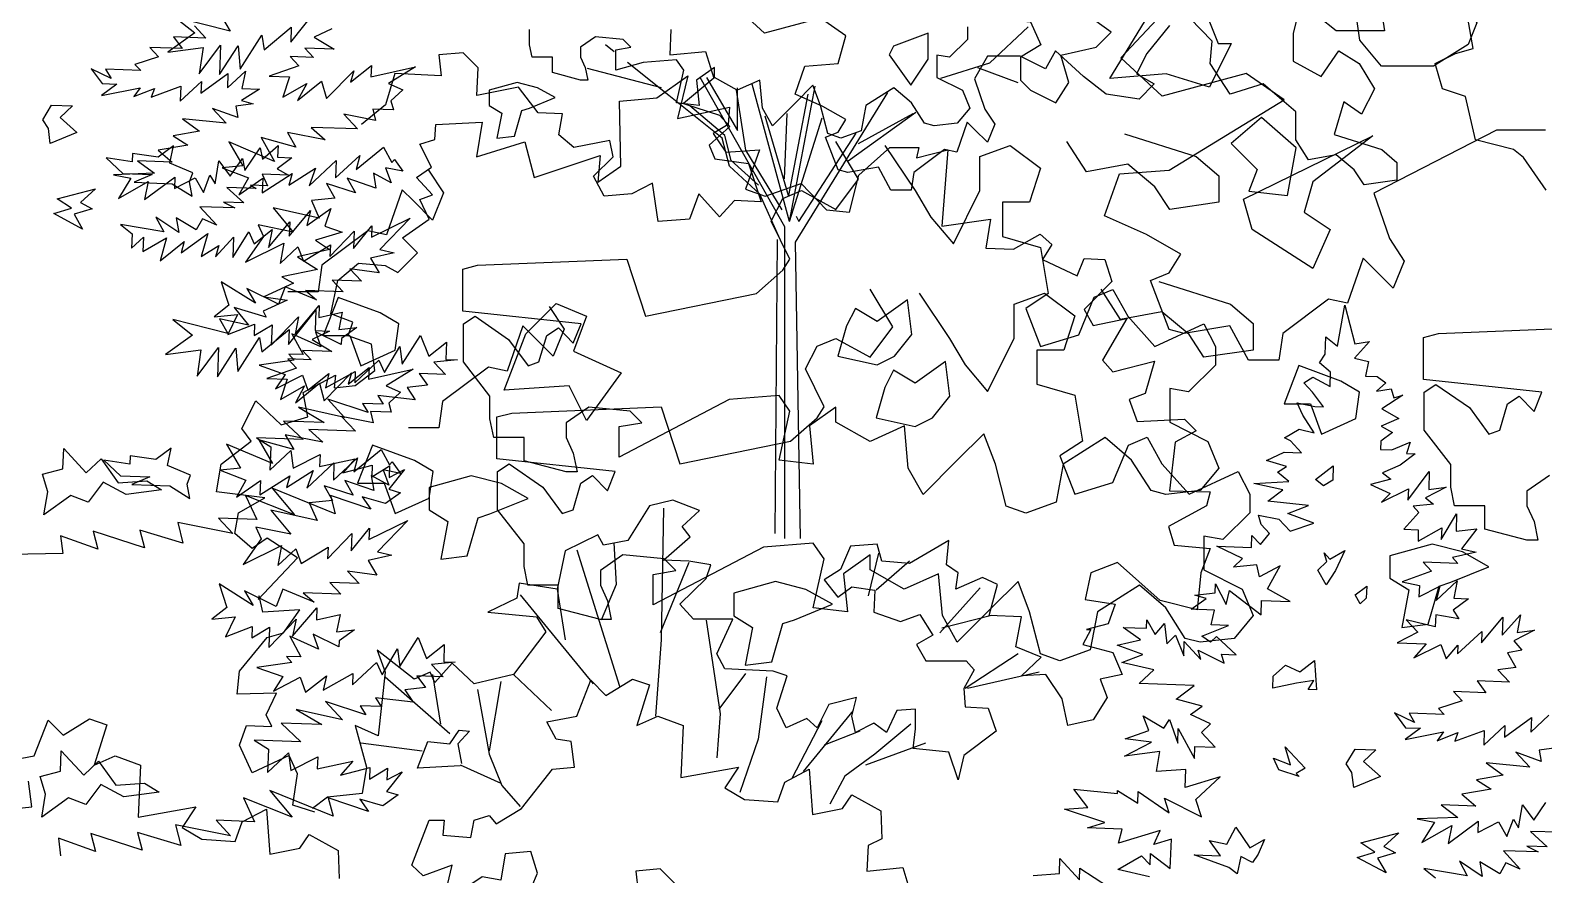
# Model space of a CAD drawing. Header units: inches. Extents: x -11 to 128, y 7 to 56.
# Drawn here: x 37.181 to 37.801, y 22.124 to 22.47 of the extents above; entities that cross this region are included whole.
import ezdxf

# ---------------------------------------------------------------- set-up
doc = ezdxf.new("R2010")
doc.units = ezdxf.units.IN
doc.header["$MEASUREMENT"] = 0
doc.layers.add('CAY', color=94, linetype='Continuous')
doc.layers.add('CAY-3', color=61, linetype='Continuous')
picture_1 = doc.add_image_def('image1.jpg', size_in_pixel=(1680, 1093))

# ---------------------------------------------------------------- blocks, each defined once
blk = doc.blocks.new('A$C76451831')
at = {"layer": 'CAY'}
for p, q in [((5577.6, 747.1), (5548.1, 748.2)), ((5548.1, 748.2), (5555.9, 737.5)), ((5567.1, 758.4), (5577.6, 747.1)), ((5526.5, 738.5), (5534.4, 730.1)), ((5555.9, 737.5), (5526.5, 738.5)), ((5472.8, 719.1), (5482.8, 705.6)), ((5491.1, 710.3), (5472.8, 719.1)), ((5518.1, 717.5), (5485.9, 718.6)), ((5485.9, 718.6), (5491.1, 710.3)), ((5534.4, 730.1), (5512.8, 723.1)), ((5512.8, 723.1), (5518.1, 717.5)), ((5496.3, 705.1), (5482.4, 694.7)), ((5482.8, 705.6), (5496.3, 705.1)), ((5554.2, 689.5), (5573.5, 707.4)), ((5573.1, 697), (5597.7, 714.7)), ((5573.5, 707.4), (5573.1, 697)), ((5597.3, 701.6), (5613.7, 716.9)), ((5597.7, 714.7), (5597.3, 701.6)), ((5613.7, 716.9), (5610.4, 701.1)), ((5482.4, 694.7), (5517.5, 701.6)), ((5517.5, 701.6), (5511.8, 693.7)), ((5511.8, 693.7), (5530.6, 701.2)), ((5527.6, 693.1), (5554.7, 703.1)), ((5530.6, 701.2), (5527.6, 693.1)), ((5554.7, 703.1), (5554.2, 689.5)), ((5626.7, 700.5), (5610, 690.2)), ((5610.4, 701.1), (5626.7, 700.5)), ((5606.7, 674.5), (5583.5, 683)), ((5583.5, 683), (5596.1, 669.4)), ((5620.8, 687.1), (5604.8, 685)), ((5604.8, 685), (5606.7, 674.5)), ((5610, 690.2), (5620.8, 687.1)), ((5596.1, 669.4), (5556.4, 673.5)), ((5556.4, 673.5), (5571.9, 662.1)), ((5571.9, 662.1), (5547.7, 658)), ((5547.7, 658), (5561, 649.3)), ((5561, 649.3), (5534.1, 644.8)), ((5534.1, 644.8), (5546.9, 634)), ((5599.9, 621.2), (5610.9, 637.2)), ((5610.9, 637.2), (5613.2, 626.2)), ((5613.2, 626.2), (5627.1, 647)), ((5627.1, 647), (5629.4, 636.5)), ((5629.4, 636.5), (5643.5, 649.2)), ((5656.2, 637.9), (5642.7, 627.9)), ((5643.5, 649.2), (5643.1, 638.3)), ((5643.1, 638.3), (5656.2, 637.9)), ((5530.7, 623.7), (5493.4, 622.2)), ((5493.4, 622.2), (5509.2, 619.4)), ((5515.2, 635.1), (5530.7, 623.7)), ((5546.9, 634), (5515.2, 635.1)), ((5575.4, 606.2), (5581.3, 621.9)), ((5581.3, 621.9), (5586.1, 614)), ((5586.1, 614), (5589.5, 635.2)), ((5589.5, 635.2), (5599.9, 621.2)), ((5629, 622.9), (5634, 612.3)), ((5652.9, 622.1), (5629, 622.9)), ((5642.7, 627.9), (5652.9, 622.1)), ((5509.2, 619.4), (5497.7, 600.8)), ((5497.7, 600.8), (5525, 616.1)), ((5521.7, 599.9), (5549.1, 620.3)), ((5525, 616.1), (5521.7, 599.9)), ((5549.1, 620.3), (5548.8, 609.9)), ((5548.8, 609.9), (5567.7, 619.6)), ((5567.7, 619.6), (5575.4, 606.2)), ((5596.8, 610.9), (5612.2, 596.8)), ((5623.5, 610), (5596.8, 610.9)), ((5618.2, 612.9), (5623.5, 610)), ((5634, 612.3), (5618.2, 612.9)), ((2334.4, 569.5), (2369.4, 602.2)), ((5612.2, 596.8), (5593.6, 597.4)), ((5593.6, 597.4), (5603.9, 592.1)), ((1991.5, 579.5), (1983.4, 586)), ((5552.8, 569.8), (5532, 583.7)), ((5532, 583.7), (5539.2, 570.3)), ((5568.7, 572), (5550.5, 583.1)), ((5550.5, 583.1), (5552.8, 569.8)), ((5574.5, 582.2), (5568.7, 572)), ((5603.9, 592.1), (5572.2, 593.2)), ((5572.2, 593.2), (5587.5, 576.3)), ((5587.5, 576.3), (5574.5, 582.2)), ((5653.7, 566.3), (5673.1, 589.7)), ((5669.9, 576.2), (5691.8, 591.7)), ((5673.1, 589.7), (5669.9, 576.2)), ((5691.8, 591.7), (5686.2, 575.6)), ((2041.2, 539.6), (2003.7, 569.7)), ((2289.6, 555.4), (2334.4, 569.5)), ((5499.6, 577.1), (5510.2, 568.6)), ((5539.2, 570.3), (5499.6, 577.1)), ((5510.2, 568.6), (5509.7, 555.5)), ((5554.9, 551.2), (5579.5, 568.9)), ((5579.5, 568.9), (5573.3, 547.8)), ((5602.3, 546.8), (5616.7, 570.3)), ((5616.7, 570.3), (5621.8, 559.3)), ((5621.8, 559.3), (5638.1, 572.3)), ((5634.8, 556.1), (5654.2, 579.4)), ((5638.1, 572.3), (5634.8, 556.1)), ((5654.2, 579.4), (5653.7, 566.3)), ((5701.9, 570.1), (5677.6, 562.8)), ((5686.2, 575.6), (5701.9, 570.1)), ((2034.5, 546.7), (1966.9, 564.4)), ((2147.3, 419.7), (2069.9, 556)), ((2075.8, 556.2), (2104.1, 507.8)), ((2323, 565.2), (2360, 551.4)), ((5509.7, 555.5), (5520.5, 565.5)), ((5520.5, 565.5), (5520, 552.4)), ((5520, 552.4), (5541.7, 564.8)), ((5541.7, 564.8), (5536, 543.7)), ((5536, 543.7), (5557.9, 561.5)), ((5557.9, 561.5), (5554.9, 551.2)), ((5573.3, 547.8), (5589.5, 557.7)), ((5586.4, 547.4), (5602.9, 565.4)), ((5589.5, 557.7), (5586.4, 547.4)), ((5602.9, 565.4), (5602.3, 546.8)), ((5690.5, 554.2), (5661.2, 547.5)), ((5677.6, 562.8), (5690.5, 554.2)), ((2089.9, 500.7), (2041.2, 539.6)), ((2102.9, 544.4), (2111.2, 489.7)), ((2104.1, 507.8), (2104.1, 546.7)), ((2151.6, 424.8), (2117.3, 549.9)), ((2168.2, 540.8), (2150.5, 448.4)), ((2151.6, 424.8), (2175, 548.1)), ((2156.8, 405.9), (2241.3, 542.4)), ((5661.2, 547.5), (5679.4, 536)), ((5683.6, 539.8), (5680.1, 515.6)), ((2092.3, 503.1), (2060.4, 530.2)), ((5679.4, 536), (5647, 529.4)), ((5647, 529.4), (5657.7, 523.6)), ((2150.5, 448.4), (2129.2, 520.8)), ((2146.9, 463.7), (2149.3, 523.1)), ((2151.6, 424.8), (2181.2, 519.2)), ((2205.1, 479.9), (2266.8, 524.3)), ((2214.5, 496), (2264.5, 523.1)), ((5657.7, 523.6), (5630.5, 510.9)), ((5680.1, 515.6), (5652.4, 515.6)), ((2096.6, 475.1), (2089.9, 500.7)), ((2098.2, 480.3), (2092.3, 503.1)), ((2159.9, 424.8), (2212.2, 505.4)), ((5632.6, 492.3), (5603.4, 501.4)), ((5603.4, 501.4), (5616.4, 485.1)), ((5651.7, 507.9), (5630, 497.8)), ((5630, 497.8), (5632.6, 492.3)), ((5630.5, 510.9), (5651.7, 507.9)), ((5653, 467.5), (5678.1, 498.8)), ((5678.1, 498.8), (5677.5, 480.3)), ((2111.2, 489.7), (2144.6, 435.4)), ((5597.6, 477.6), (5547.3, 490.2)), ((5547.3, 490.2), (5565.4, 476)), ((5589.9, 491), (5597.6, 477.6)), ((5616.4, 485.1), (5589.9, 491)), ((2124.5, 449.6), (2096.6, 475.1)), ((2123.3, 457.8), (2098.2, 480.3)), ((5565.4, 476), (5540.7, 458.3)), ((5606.8, 442.8), (5626.5, 473.9)), ((5626.5, 473.9), (5628.7, 460.7)), ((5628.7, 460.7), (5653.5, 481.1)), ((5653.5, 481.1), (5653, 467.5)), ((5690.6, 479.8), (5674.5, 472.2)), ((5674.5, 472.2), (5692.6, 461.1)), ((5677.5, 480.3), (5690.6, 479.8)), ((5540.7, 458.3), (5573.1, 462.6)), ((5569.5, 438.7), (5589, 464.8)), ((5573.1, 462.6), (5569.5, 438.7)), ((5589, 464.8), (5588.1, 438)), ((5588.1, 438), (5604.8, 464.2)), ((5604.8, 464.2), (5606.8, 442.8)), ((5665.9, 462.1), (5673.8, 453.6)), ((5692.6, 461.1), (5665.9, 462.1)), ((2143, 408.3), (2124.5, 449.6)), ((5660.4, 445.9), (5633.3, 436.5)), ((5652.5, 454.4), (5660.4, 445.9)), ((5673.8, 453.6), (5652.5, 454.4)), ((5707.5, 431.2), (5726.6, 446.4)), ((5726.6, 446.4), (5726.2, 435.9)), ((5726.2, 435.9), (5766.8, 445)), ((5766.8, 445), (5742.3, 429.9)), ((2157.5, 429.5), (2159.9, 424.8)), ((5633.3, 436.5), (5651.9, 435.8)), ((5651.9, 435.8), (5645.8, 417.4)), ((5645.8, 417.4), (5667.5, 429.8)), ((5659.3, 414.3), (5681.2, 432.1)), ((5667.5, 429.8), (5659.3, 414.3)), ((5681.2, 432.1), (5685.6, 416.1)), ((5685.6, 416.1), (5710.5, 441.5)), ((5710.5, 441.5), (5707.5, 431.2)), ((5742.3, 429.9), (5755.2, 424.1)), ((2147.3, 135.4), (2147.3, 419.7)), ((5755.2, 424.1), (5744.5, 414)), ((2138.3, 140.1), (2140.6, 408.3)), ((2161.5, 135.4), (2156.8, 405.9)), ((5701.4, 401.9), (5714.1, 388.3)), ((5730.2, 395.9), (5701.4, 401.9)), ((5746.9, 405.8), (5727.9, 406.4)), ((5727.9, 406.4), (5730.2, 395.9)), ((5744.5, 414), (5746.9, 405.8)), ((5714.1, 388.3), (5671.6, 389.8)), ((5671.6, 389.8), (5684.3, 378.5)), ((5596.3, 376.6), (5609.2, 354.8)), ((5638.3, 358.8), (5596.3, 376.6)), ((5625.9, 380.5), (5638.3, 358.8)), ((5657.8, 371.7), (5625.9, 380.5)), ((5650.1, 385.1), (5657.8, 371.7)), ((5684.3, 378.5), (5650.1, 385.1)), ((5669.7, 336.4), (5694.5, 359.5)), ((5694, 343.7), (5716, 364.2)), ((5694.5, 359.5), (5694, 343.7)), ((5712.8, 351.2), (5737.6, 371.6)), ((5716, 364.2), (5712.8, 351.2)), ((5737.6, 371.6), (5745.2, 357.8)), ((5745.2, 357.8), (5747.6, 360.4)), ((5747.6, 360.4), (5755.4, 349.7)), ((5609.2, 354.8), (5590.5, 352.7)), ((5590.5, 352.7), (5614.2, 343.7)), ((5626.9, 330.2), (5654.2, 347.8)), ((5651.2, 337), (5675.7, 352.5)), ((5654.2, 347.8), (5651.2, 337)), ((5675.7, 352.5), (5669.7, 336.4)), ((5744.6, 339.2), (5728.6, 347.9)), ((5728.6, 347.9), (5730.8, 334.2)), ((5755.4, 349.7), (5739.6, 353)), ((5739.6, 353), (5744.6, 339.2)), ((5614.2, 343.7), (5605.5, 328.2)), ((5605.5, 328.2), (5627.4, 343.3)), ((5627.4, 343.3), (5626.9, 330.2)), ((5712.1, 329.9), (5685.6, 338.5)), ((5685.6, 338.5), (5693.3, 325.1)), ((5730.8, 334.2), (5704.4, 343.3)), ((5704.4, 343.3), (5712.1, 329.9)), ((5693.3, 325.1), (5672, 323.1)), ((5672, 323.1), (5679.1, 307)), ((5636.8, 316.2), (5655.1, 294.3)), ((5679.1, 307), (5636.8, 316.2)), ((5726.5, 289.5), (5762, 306.9)), ((5762, 306.9), (5734.3, 278.4)), ((5628.2, 290.2), (5611.5, 266.8)), ((5623.2, 300.8), (5628.2, 290.2)), ((5655.1, 294.3), (5623.2, 300.8)), ((5688.7, 271.8), (5710.9, 295)), ((5710.3, 279.2), (5726.9, 299.9)), ((5710.9, 295), (5710.3, 279.2)), ((5726.9, 299.9), (5726.5, 289.5)), ((5611.5, 266.8), (5646.6, 284.1)), ((5646.6, 284.1), (5643.2, 265.7)), ((5643.2, 265.7), (5659.6, 281)), ((5659.6, 281), (5664.6, 267.6)), ((5664.6, 267.6), (5689.1, 282.7)), ((5689.1, 282.7), (5688.7, 271.8)), ((5734.3, 278.4), (5747.3, 275.2)), ((5747.3, 275.2), (5725.9, 270.5)), ((5725.9, 270.5), (5733.6, 257.1)), ((5620.7, 229.3), (5589.6, 249)), ((5589.6, 249), (5596.6, 227.4)), ((5717.4, 249.5), (5690.7, 250.4)), ((5690.7, 250.4), (5700.8, 239.6)), ((5733.6, 257.1), (5706.9, 260.7)), ((5706.9, 260.7), (5717.4, 249.5)), ((5641.9, 228.5), (5613, 242.7)), ((5613, 242.7), (5620.7, 229.3)), ((5647.9, 244.2), (5641.9, 228.5)), ((5676.5, 232.3), (5647.9, 244.2)), ((5700.8, 239.6), (5666.4, 240.8)), ((5666.4, 240.8), (5676.5, 232.3)), ((5596.6, 227.4), (5583.1, 217)), ((5656.8, 201.3), (5679, 227.2)), ((5679, 227.2), (5678.7, 216.4)), ((5583.1, 217), (5604.4, 219)), ((5604.4, 219), (5595.6, 200.7)), ((5595.6, 200.7), (5620, 210.3)), ((5620, 210.3), (5619.6, 199.9)), ((5619.6, 199.9), (5635.8, 209.7)), ((5635.2, 191.1), (5660.1, 217)), ((5635.8, 209.7), (5635.2, 191.1)), ((5660.1, 217), (5656.8, 201.3)), ((5678.7, 216.4), (5700.1, 221.1)), ((5700.1, 221.1), (5696.9, 205.3)), ((5654.1, 201.4), (5664.3, 182.4)), ((5680.4, 189.6), (5654.1, 201.4)), ((5699.1, 191.6), (5675.5, 203.3)), ((5675.5, 203.3), (5680.4, 189.6)), ((5696.9, 205.3), (5713.2, 207)), ((5699.3, 197.1), (5699.1, 191.6)), ((5713.2, 207), (5699.3, 197.1)), ((5754.7, 173.8), (5771.4, 200)), ((5771.4, 200), (5778.9, 181.1)), ((5778.9, 181.1), (5795.2, 193.7)), ((5795.2, 193.7), (5794.7, 177.9)), ((5651.2, 182.9), (5656, 177.3)), ((5664.3, 182.4), (5651.2, 182.9)), ((5738.5, 166.2), (5752.5, 189.8)), ((5752.5, 189.8), (5754.7, 173.8)), ((5656, 177.3), (5624.1, 172.9)), ((5624.1, 172.9), (5647.8, 164.4)), ((5684.6, 152.2), (5711.8, 167.2)), ((5711.5, 156.8), (5733.5, 177.3)), ((5711.8, 167.2), (5711.5, 156.8)), ((5733.5, 177.3), (5738.5, 166.2)), ((5805.1, 177.5), (5783.7, 175.5)), ((5783.7, 175.5), (5794.2, 164.3)), ((5794.7, 177.9), (5805.1, 177.5)), ((5647.8, 164.4), (5639.2, 151.1)), ((5639.2, 151.1), (5663.7, 163.9)), ((5663.7, 163.9), (5668.6, 150.1)), ((5668.6, 150.1), (5687.7, 165.3)), ((5687.7, 165.3), (5684.6, 152.2)), ((5778, 154.4), (5759.3, 152.4)), ((5759.3, 152.4), (5766.7, 141.2)), ((5794.2, 164.3), (5770.2, 165.1)), ((5770.2, 165.1), (5778, 154.4)), ((5723.7, 129.6), (5686.9, 141.7)), ((5686.9, 141.7), (5702.2, 124.9)), ((5766.7, 141.2), (5732.4, 145.1)), ((5732.4, 145.1), (5737.5, 137.3)), ((5702.2, 124.9), (5659.9, 134.5)), ((5659.9, 134.5), (5683.5, 120.6)), ((5737.5, 137.3), (5718.5, 137.9)), ((5718.5, 137.9), (5723.7, 129.6)), ((5646.4, 121.9), (5664.3, 104.9)), ((5683.5, 120.6), (5646.4, 121.9)), ((5621.8, 106.4), (5634.7, 98.2)), ((5664.3, 104.9), (5621.8, 106.4)), ((5634.7, 98.2), (5633.9, 77)), ((5633.9, 77), (5653.1, 94.9)), ((5653.1, 94.9), (5655.3, 78.9)), ((5655.3, 78.9), (5679.7, 91.2)), ((5679.7, 91.2), (5679.3, 80.4)), ((5679.3, 80.4), (5711.8, 87.4)), ((5711.8, 87.4), (5700.4, 74.6)), ((5700.4, 74.6), (5727.4, 81.4)), ((5727.4, 81.4), (5727.1, 71)), ((5727.1, 71), (5743.3, 80.8)), ((5756.7, 77.6), (5742.5, 59.6)), ((5743.3, 80.8), (5742.9, 70.4)), ((5742.9, 70.4), (5756.7, 77.6)), ((5693.7, 37.2), (5636.1, 60.6)), ((5636.1, 60.6), (5656.5, 36.3)), ((5753.3, 56.5), (5739.3, 46.5)), ((5742.5, 59.6), (5753.3, 56.5)), ((5656.5, 36.3), (5611.8, 53.7)), ((5611.8, 53.7), (5621.9, 32)), ((5726, 41.5), (5689.3, 53.7)), ((5689.3, 53.7), (5693.7, 37.2)), ((5739.3, 46.5), (5718.3, 52.7)), ((5718.3, 52.7), (5726, 41.5)), ((5600.2, 19.2), (5549.8, 29.1)), ((5549.8, 29.1), (5554.6, 10.4)), ((5621.9, 32), (5587.1, 33.3)), ((5587.1, 33.3), (5600.2, 19.2)), ((5476.9, 4.9), (5442.9, 17)), ((5442.9, 17), (5445, 1)), ((5472.5, 21.4), (5476.9, 4.9)), ((5519.5, 6.1), (5472.5, 21.4)), ((5515.1, 22.2), (5519.5, 6.1)), ((5554.6, 10.4), (5515.1, 22.2))]:
    blk.add_line(p, q, dxfattribs=at)
for points in [[(1287.7, 1470.3), (1307.5, 1502), (1343.1, 1498), (1347, 1470.3), (1355, 1450.5), (1366.8, 1450.5), (1347, 1410.9), (1307.5, 1422.8), (1256, 1418.8)], [(1058.5, 1448.2), (1054.5, 1440.3), (1074.3, 1412.6), (1090.2, 1436.3), (1090.2, 1460.1)], [(1418.3, 1311.9), (1426.2, 1355.4), (1394.5, 1383.2), (1366.8, 1359.4), (1390.6, 1335.6), (1382.7, 1315.8)], [(722.8, 1185.8), (750.5, 1213.5), (778.2, 1201.7), (766.3, 1170), (809.9, 1150.2), (778.2, 1106.6), (762.4, 1138.3), (703, 1134.3)], [(1109.9, 1128.8), (1106, 1160.5), (1078.3, 1140.7), (1058.5, 1152.6), (1050.5, 1136.7), (1042.6, 1109), (1078.3, 1101.1), (1094.1, 1109)], [(1443.6, 1052.7), (1459.9, 1065.3), (1459.5, 1052.2), (1451.1, 1047)], [(1445.7, 970.1), (1454.1, 978), (1451.7, 985.8), (1456.9, 980.2), (1470.4, 987.9), (1462, 969.6), (1453.4, 956.7)], [(1444.6, 860.9), (1436.9, 861.2), (1442.2, 869.2), (1426.3, 867), (1404.8, 862.3), (1405.2, 873.2), (1416.4, 883.2), (1429.3, 877.3), (1442.8, 887.7)], [(1428.7, 781.7), (1410.3, 787.8), (1405.3, 798.4), (1420.9, 792.4), (1416.1, 808.9), (1434.4, 789.2), (1426.1, 784.5)], [(1476.9, 785.4), (1471.7, 793.3), (1479.9, 806.6), (1498.9, 806), (1487.6, 795.5), (1503, 781.8), (1478.7, 771.8)], [(1364.6, 698.7), (1332.9, 710.2), (1356.9, 709.4), (1346.9, 723.3), (1362.7, 720.1), (1370.9, 735.6), (1383.8, 716.6), (1397.3, 724.3), (1391.3, 710.9), (1386.1, 703.4), (1375.4, 708.7), (1372.1, 693)], [(1485.1, 721.2), (1519.8, 730.4), (1506.2, 717.8), (1516.9, 712), (1500.4, 707.1), (1508.1, 693.7), (1481.9, 707.7), (1497.9, 712.6)], [(5433.8, 664.7), (5428.6, 672.6), (5436.8, 685.9), (5455.8, 685.2), (5444.5, 674.7), (5459.9, 661), (5435.5, 651)], [(2392.2, 660), (2385.5, 671.4), (2369.4, 671.4), (2369.4, 643.8), (2352.9, 632), (2336.8, 636.8), (2343.9, 609.2), (2371.4, 606.9), (2380.8, 586), (2362.3, 574.6), (2362.3, 553.8), (2371.4, 544.4), (2394.6, 533), (2406.4, 551.4), (2399.3, 576.6), (2431.5, 583.7), (2445.3, 597.4), (2422.5, 613.6), (2415.4, 636.8), (2389.8, 630.1)], [(5441.9, 600.5), (5476.7, 609.7), (5463.1, 597), (5473.8, 591.2), (5457.3, 586.3), (5465, 572.9), (5438.7, 587), (5454.8, 591.9)], [(1603.8, 461), (1606.8, 469), (1585.8, 477.9), (1589, 493.7), (1575.1, 483.3), (1551.6, 486.8), (1551.4, 479.1), (1527.5, 482.7), (1542.8, 468.5), (1569.5, 467.6), (1553, 460.5), (1587.8, 459.2), (1606, 447.7)], [(5560.6, 340.2), (5563.6, 348.2), (5542.6, 357.1), (5545.9, 372.9), (5532, 362.5), (5508.5, 366), (5508.2, 358.3), (5484.4, 361.9), (5499.7, 347.7), (5526.4, 346.8), (5509.9, 339.7), (5544.7, 338.5), (5562.9, 327)], [(1474.2, 178.1), (1469.4, 194.1), (1488.1, 198.9), (1488.8, 217.4), (1509.3, 195.4), (1522.9, 208.1), (1538.4, 186.2), (1564.8, 188), (1578.1, 179.9), (1545.8, 175.6), (1524.8, 186.7), (1511.1, 168.6), (1495.4, 174.6), (1470.8, 156.9)], [(1809, 206.5), (1770.6, 220.7), (1757.1, 185.9), (1781.3, 185.9), (1791.3, 158.2), (1822.5, 172.3), (1826.1, 196.5)], [(5431.1, 57.3), (5426.2, 73.3), (5445, 78.1), (5445.6, 96.7), (5466.2, 74.6), (5479.7, 87.3), (5495.3, 65.5), (5521.6, 67.3), (5535, 59.1), (5502.6, 54.8), (5481.7, 65.9), (5467.9, 47.8), (5452.3, 53.8), (5427.7, 36.1)]]:
    blk.add_lwpolyline(points, close=True, dxfattribs=at)
for points in [[(530, 749.3), (509.9, 755.6), (514.2, 784.1), (506.8, 800.9), (473, 785.1), (461.4, 810.4), (467.7, 828.4), (490.9, 827.3), (485.7, 837.9), (495.2, 857.9), (459.3, 856.8), (461.4, 877.9), (486.7, 908.5), (501.5, 912.7), (516.3, 933.8), (482.5, 931.7), (479.3, 946.5), (478.3, 943.3), (514.2, 981.3), (486.7, 999.2), (473, 989.7), (457.2, 1003.4), (460.4, 1022.4), (484.6, 1036.1), (440.3, 1041.4), (444.5, 1066.7), (472, 1087.8), (463.5, 1099.4), (476.2, 1124.7), (499.4, 1102.6), (523.6, 1110), (519.4, 1132.1), (549, 1147.9), (547.9, 1136.3), (566.9, 1138.4), (584.8, 1152.1), (581.7, 1176.4), (560.6, 1183.8), (564.8, 1196.4), (544.7, 1203.8), (551.1, 1234.4), (570.1, 1250.2), (594.3, 1248.1), (605.9, 1241.8), (623.8, 1259.7), (610.1, 1273.4), (634.4, 1290.3), (625.9, 1308.2), (637.6, 1312.5), (622.8, 1328.3), (636.5, 1337.8), (625.9, 1358.9), (639.7, 1363.1), (640.7, 1376.8), (682.9, 1378.9), (677.6, 1347.3), (721.9, 1361), (730.4, 1328.3), (790.5, 1348.3), (788.4, 1324.1), (809.5, 1338.8), (808.4, 1397.9), (842.2, 1401.1), (870.6, 1421.1), (861.1, 1382.1), (908.6, 1392.6), (907.6, 1376.8), (893.8, 1368.4), (905.4, 1351.5), (936, 1353.6), (923.4, 1317.7), (941.3, 1311.4), (974, 1323), (997.2, 1298.7), (1018.3, 1296.6), (1026.7, 1330.4), (1055.2, 1355.7), (1081.6, 1355.7), (1079.5, 1346.2), (1107.9, 1353.6), (1102.7, 1284), (1147, 1290.3), (1142.7, 1263.9), (1168.1, 1262.9), (1192.3, 1276.6), (1202.9, 1267.1), (1194.4, 1253.4), (1226.1, 1238.6), (1232.4, 1254.5), (1251.4, 1253.4), (1257.7, 1233.4), (1232.4, 1208), (1240.8, 1193.3), (1271.4, 1199.6), (1249.3, 1161.6), (1258.8, 1151.1), (1296.7, 1160.6), (1288.3, 1131.1), (1273.5, 1125.8), (1280.9, 1105.7), (1324.2, 1107.9), (1334.7, 1097.3), (1315.7, 1086.8), (1310.4, 1042.5), (1347.4, 1041.4), (1344.2, 1028.7), (1309.4, 1009.8), (1314.7, 992.9), (1347.4, 989.7), (1338.9, 967.6), (1335.8, 933.8), (1302, 942.3), (1263, 977.1), (1238.7, 967.6), (1233.4, 943.3), (1260.9, 939.1), (1254.5, 921.2), (1234.5, 915.9), (1238.7, 915.9), (1231.3, 902.2), (1258.8, 894.8), (1267.2, 874.8), (1247.2, 870.5), (1253.5, 853.7)], [(1185.8, 691.3), (1209.9, 693.2), (1210.4, 706.8), (1228.3, 687.6), (1228.7, 698), (1254.8, 681.2)], [(1292.3, 690.3), (1263.1, 696.8), (1284.8, 709.2), (1292.7, 701.2), (1293, 711.6), (1311.1, 697.8), (1312.1, 724.6), (1296, 719.7), (1301.9, 732.6), (1263.9, 720.8), (1267.1, 733.8), (1235.4, 734.9), (1251.4, 739.8), (1214.7, 752), (1236, 753.5), (1223, 770.3), (1262.8, 766.2), (1262.9, 768.9), (1281.5, 757.4), (1281.9, 768.2), (1310.2, 748.6), (1305.7, 761.9), (1339.5, 744.9), (1334.6, 760.9), (1356.7, 781.5), (1324.6, 771.7), (1325.2, 788), (1298.4, 786.2), (1301.7, 804.7), (1269.4, 800.4), (1293.9, 813.1), (1270, 816.2), (1291.5, 823.6), (1286.5, 837), (1305.2, 825.9), (1310.4, 833.9), (1317.9, 812.3), (1318.3, 825.4), (1333.2, 798.2), (1333.6, 809), (1352.2, 808.4), (1339.5, 822), (1347.9, 829.8), (1329.6, 838.2), (1340.3, 846), (1316.5, 852.2), (1332.8, 864.8), (1282.6, 866.6), (1296.2, 879.2), (1266.9, 885.7), (1286.2, 893.2), (1262.5, 901.7), (1284, 906.4), (1268.1, 917.8), (1289.3, 917.1), (1289.6, 924.8), (1297.3, 911.4), (1305.8, 921.5), (1307.9, 902.9), (1315.9, 910.7), (1323.4, 891.9), (1323.8, 905), (1339.1, 888.6), (1336.7, 896.9), (1360.3, 885.2), (1357.8, 893.4), (1371.4, 892.9), (1353.4, 909.4), (1347.8, 904.2), (1339.8, 909.9), (1364.2, 919.5), (1348.4, 920), (1351.5, 933.5), (1330.3, 934.3), (1343.8, 944.2), (1333.4, 947.3), (1352.1, 949.4), (1352.4, 957.5), (1362.1, 938.6), (1365.3, 951.6), (1394, 929.3), (1394.4, 942.4), (1420.7, 941.5), (1399.8, 953.1), (1411.4, 974), (1392.5, 963.8), (1390.1, 974.8), (1368.8, 972.8), (1377.2, 980.7), (1353.6, 991.9), (1385.3, 990.8), (1385.6, 1001.7), (1393.5, 993.3), (1401.6, 1003.4), (1394.2, 1011.8), (1391.7, 1020.1), (1410.2, 1016.7), (1420.7, 1005.5), (1442.2, 1012.9), (1418.5, 1021.8), (1437.3, 1028.9), (1400.3, 1032.9), (1413.8, 1043.3), (1387.3, 1049.2), (1419.5, 1050.8), (1409, 1059.4), (1417.3, 1064.5), (1398.9, 1070.1), (1415, 1077.7), (1430.9, 1077.2), (1420.8, 1088), (1415.5, 1090.9), (1428.9, 1098.6), (1442.4, 1095.4), (1432.1, 1111.6), (1427, 1122.6), (1443.2, 1119.4), (1450.9, 1119.1), (1441, 1132.6), (1433.1, 1141), (1441.4, 1146.2), (1457, 1137.5), (1457.5, 1150.6), (1447.3, 1159.1), (1452.6, 1167.1), (1453.1, 1182.9), (1463.7, 1174.4), (1470.5, 1211.8), (1479.7, 1176.6), (1492.9, 1178.8), (1479.2, 1163.4), (1492.2, 1160.3), (1489.5, 1147.2), (1499.9, 1146.8), (1507.9, 1141.1), (1499.4, 1133.3), (1512.7, 1135.5), (1515.1, 1127.3), (1523.3, 1129.7), (1504.3, 1117.2), (1519.9, 1108.5), (1503.8, 1101.4), (1514, 1095.6), (1503.3, 1087.8), (1503, 1080.1), (1513.4, 1079.7), (1530, 1086.9), (1526.9, 1076.5), (1534.6, 1076.3), (1521.1, 1065.9), (1505, 1058.7), (1512.5, 1053), (1493.8, 1048.2), (1512, 1039.9), (1504.1, 1032), (1528.5, 1044.3), (1528.1, 1033.9), (1547.6, 1060), (1547.1, 1043.7), (1563, 1045.8), (1544.1, 1036.1), (1551.6, 1030.3), (1532.9, 1028.3), (1538.2, 1022.7), (1524.5, 1007.3), (1537.6, 1006.8), (1537.3, 996.4), (1559, 1008.8), (1558.6, 997.9), (1572.6, 1021.5), (1572, 1005.6), (1591.1, 1007.7), (1576.9, 989.6), (1590.4, 986.4), (1568.9, 981.7), (1573.7, 976.1), (1542, 977.2), (1549.5, 969.2), (1522.8, 959.3), (1538.6, 956), (1538.2, 945.6), (1557.1, 955.4), (1554, 942.3), (1573.2, 960.2), (1569.9, 944.5), (1583.5, 944), (1569.5, 933.6), (1574.7, 925.7), (1553.5, 929.2), (1553.1, 918.3), (1526.6, 924.7), (1537.1, 913.4), (1518.2, 903.7), (1544.9, 902.7), (1533.5, 890), (1558, 902.3), (1563, 889), (1573.8, 901.7), (1573.5, 893.6), (1595.6, 914.1), (1595.2, 903.7), (1614.6, 927.1), (1614, 910.8), (1631, 929.2), (1627.7, 913), (1643.6, 915.2), (1624.7, 905.4), (1632.1, 897), (1618.9, 894.7), (1626.6, 881.3), (1610.2, 879.2), (1620.7, 867.9), (1591.3, 868.9), (1599.1, 858.2), (1569.6, 859.3), (1577.5, 850.8), (1556, 843.9), (1561.2, 838.3), (1529.1, 839.4), (1534.2, 831), (1515.9, 839.8), (1525.9, 826.3), (1539.5, 825.9), (1525.5, 815.5), (1560.6, 822.4), (1554.9, 814.4), (1573.8, 821.9), (1570.8, 813.9), (1597.8, 823.8), (1597.4, 810.2), (1616.6, 828.2), (1616.2, 817.7), (1640.9, 835.5), (1640.4, 822.3), (1656.8, 837.6)], [(1663.9, 807.9), (1648, 805.8), (1649.9, 795.3), (1626.6, 803.8), (1639.3, 790.2), (1599.5, 794.3), (1615, 782.9), (1590.8, 778.7), (1604.1, 770.1), (1577.2, 765.6), (1590, 754.7), (1558.3, 755.8), (1573.8, 744.4), (1536.6, 743), (1552.3, 740.2), (1540.8, 721.6), (1568.1, 736.9), (1564.8, 720.7), (1592.2, 741.1), (1591.9, 730.6), (1610.8, 740.4), (1618.5, 727), (1624.5, 742.7), (1629.2, 734.8), (1632.6, 756), (1643, 742), (1654, 757.9)], [(1666.6, 730.8), (1639.9, 731.7), (1655.3, 717.6), (1636.8, 718.2), (1647, 712.9), (1615.3, 714), (1630.6, 697.1), (1617.6, 703), (1611.9, 692.8), (1593.7, 703.8), (1595.9, 690.6), (1575.1, 704.5), (1582.3, 691.1), (1542.7, 697.9), (1553.3, 689.4)], [(1633, 611.8), (1640.7, 598.4), (1590.4, 611), (1608.5, 596.8), (1583.9, 579.1), (1616.2, 583.4), (1612.6, 559.5), (1632.1, 585.5), (1631.2, 558.8), (1648, 585), (1649.9, 563.6), (1669.6, 594.7), (1671.9, 581.4), (1696.6, 601.9), (1696.1, 588.3), (1721.2, 619.6)], [(1733.7, 600.6), (1717.6, 593), (1735.8, 581.9), (1709.1, 582.8), (1716.9, 574.4), (1695.7, 575.2), (1703.5, 566.7), (1676.5, 557.2), (1695, 556.6), (1688.9, 538.2), (1710.7, 550.6), (1702.4, 535), (1724.3, 552.8), (1728.8, 536.8), (1753.7, 562.3), (1750.6, 551.9), (1769.7, 567.1), (1769.3, 556.7), (1810, 565.7), (1785.4, 550.7), (1798.4, 544.8), (1787.6, 534.8), (1790, 526.5), (1771, 527.2), (1773.4, 516.7), (1744.6, 522.7), (1757.2, 509.1), (1714.7, 510.6), (1727.4, 499.2), (1693.2, 505.9), (1700.9, 492.5), (1669.1, 501.3), (1681.4, 479.5), (1639.5, 497.3), (1652.3, 475.6), (1633.6, 473.5), (1657.4, 464.5), (1648.7, 449), (1670.5, 464.1), (1670, 450.9), (1697.4, 468.6), (1694.3, 457.8), (1718.8, 473.3), (1712.8, 457.1), (1737.7, 480.3), (1737.1, 464.5), (1759.1, 485), (1755.9, 472), (1780.7, 492.4), (1788.3, 478.5), (1790.7, 481.2), (1798.5, 470.5), (1782.7, 473.7), (1787.7, 460), (1771.7, 468.7), (1773.9, 455), (1747.5, 464.1), (1755.2, 450.7), (1728.8, 459.3), (1736.5, 445.9), (1715.1, 443.9), (1722.2, 427.8), (1680, 437), (1698.2, 415), (1666.3, 421.6), (1671.3, 411), (1654.7, 387.5), (1689.7, 404.9), (1686.3, 386.4), (1702.7, 401.7), (1707.7, 388.4), (1732.3, 403.4), (1731.9, 392.6), (1754, 415.8), (1753.4, 400), (1770, 420.7), (1769.7, 410.3), (1805.2, 427.6), (1777.4, 399.1), (1790.4, 396), (1769, 391.3), (1776.7, 377.8), (1750.1, 381.5), (1760.6, 370.2), (1733.8, 371.2), (1743.9, 360.4), (1709.5, 361.6), (1719.6, 353.1), (1691, 365), (1685, 349.3), (1656.1, 363.5), (1663.8, 350.1), (1632.7, 369.7), (1639.7, 348.2), (1626.2, 337.8), (1647.6, 339.7), (1638.8, 321.5), (1663.1, 331), (1662.7, 320.6), (1679, 330.5), (1678.3, 311.9), (1703.2, 337.8), (1700, 322), (1722.2, 348), (1721.8, 337.1), (1743.2, 341.8), (1740, 326.1), (1756.3, 327.8), (1742.4, 317.8), (1742.2, 312.4), (1718.6, 324.1), (1723.6, 310.3), (1697.2, 322.1), (1707.5, 303.2), (1694.3, 303.7), (1699.1, 298), (1667.2, 293.7), (1691, 285.2), (1682.3, 271.9), (1706.8, 284.6), (1711.8, 270.9), (1730.9, 286.1), (1727.7, 273), (1755, 287.9), (1754.6, 277.5), (1776.6, 298.1), (1781.7, 287), (1795.6, 310.5), (1797.8, 294.6), (1814.6, 320.8), (1822.1, 301.9), (1838.4, 314.5), (1837.8, 298.6), (1848.2, 298.3), (1826.8, 296.3), (1837.3, 285.1), (1813.3, 285.9), (1821.1, 275.2), (1802.5, 273.1), (1809.8, 262), (1775.5, 265.9), (1780.6, 258), (1761.6, 258.7), (1766.8, 250.4), (1730.1, 262.5), (1745.3, 245.7), (1703.1, 255.3), (1726.6, 241.3), (1689.5, 242.6), (1707.5, 225.7), (1664.9, 227.2), (1677.8, 219), (1677, 197.7), (1696.2, 215.6), (1698.4, 199.7), (1722.9, 212), (1722.5, 201.1), (1754.9, 208.2), (1743.6, 195.4), (1770.5, 202.2), (1770.2, 191.8), (1786.4, 201.6), (1786, 191.2), (1799.9, 198.4), (1785.6, 180.3), (1796.4, 177.2), (1782.5, 167.3), (1761.4, 173.5), (1769.1, 162.3), (1732.4, 174.5), (1736.8, 158), (1679.2, 181.3), (1699.6, 157), (1654.9, 174.5), (1665, 152.8), (1630.2, 154), (1643.3, 140), (1592.9, 149.9), (1597.7, 131.1), (1558.2, 142.9), (1562.6, 126.9), (1515.6, 142.2), (1520, 125.7), (1486, 137.8), (1488.1, 121.8), (1440.1, 120.8)], [(1253.5, 853.7), (1240.8, 833.6), (1217.6, 828.4), (1212.4, 852.6), (1197.6, 874.8), (1175.4, 873.7), (1193.4, 890.6), (1170.2, 900.1), (1175.4, 927.5), (1145.9, 928.6), (1153.3, 957), (1139.6, 963.4), (1115.3, 952.8), (1117.4, 967.6), (1106.9, 975), (1109, 997.1), (1073.1, 976), (1047.8, 978.1), (1043.6, 993.9), (1019.3, 991.8), (1009.9, 970.7), (995.1, 961.2), (1007.7, 945.4), (1020.4, 954.9), (1041.5, 951.8), (1040.4, 931.7), (1064.7, 923.3), (1082.6, 929.6), (1094.2, 910.6), (1079.5, 902.2), (1087.9, 887.4), (1124.8, 887.4), (1132.2, 879), (1122.7, 862.1), (1123.8, 845.2), (1144.9, 844.2), (1152.2, 823.1), (1122.7, 800.9), (1117.4, 778.8), (1109, 804.1), (1076.3, 807.3), (1078.4, 825.2), (1078.4, 843.1), (1061.5, 842.1), (1052, 822), (1040.4, 830.5), (1023.6, 822), (1020.4, 836.8), (1024.6, 853.7), (999.3, 847.3), (988.8, 826.2), (979.3, 834.7), (960.3, 826.2), (951.8, 844.2), (961.3, 873.7), (948.7, 877.9), (904.4, 880), (897, 893.7), (911.8, 925.4), (875.9, 925.4), (863.3, 939.1), (887.5, 962.3), (891.7, 975), (871.7, 978.1), (848.5, 979.2), (872.7, 1000.3), (865.4, 1009.8), (881.2, 1024.5), (856.9, 1034), (835.8, 1028.7), (815.8, 997.1), (793.6, 992.9), (788.4, 1002.4), (758.8, 987.6), (751.5, 952.8), (716.7, 958.1), (714.5, 944.4), (688.2, 931.7), (732.5, 927.5), (740.9, 913.8), (711.4, 874.8), (675.5, 866.3), (655.5, 885.3), (639.7, 867.4), (635.4, 876.9), (620.7, 870.5), (586.9, 896.9), (594.3, 876.9), (588, 818.9), (566.9, 828.4), (577.4, 790.4), (573.2, 766.1), (541.6, 763), (527.9, 752.4)], [(848.5, 1026.6), (846.4, 906.4), (841.1, 836.8)], [(803.1, 995), (805.2, 957), (791.5, 924.3)], [(769.4, 988.7), (808.4, 864.2)], [(1044.7, 985.5), (1035.2, 946.5)], [(871.7, 977.1), (845.3, 912.7)], [(1073.1, 978.1), (1042.6, 951.8)], [(1137.5, 953.9), (1100.6, 912.7)], [(1484.5, 939.3), (1479.8, 947.6), (1490.5, 955.4), (1490.1, 944.5), (1484.5, 939.3)], [(717.7, 947.5), (784.2, 866.3)], [(751.5, 952.8), (758.8, 906.4)], [(1148, 928.6), (1102.7, 917)], [(887.5, 924.3), (900.2, 838.9), (897, 798.8)], [(1172.3, 893.7), (1123.8, 862.1)], [(594.3, 872.7), (653.4, 821)], [(634.4, 741.9), (648.1, 741.9), (647, 728.2), (672.4, 726.1), (675.5, 741.9), (689.2, 746.1), (695.6, 738.7), (718.8, 752.4), (747.2, 788.3), (767.3, 790.4), (764.1, 813.6), (750.4, 815.7), (742, 831.5), (769.4, 836.8), (782, 869.5), (795.8, 855.8), (820, 870.5), (835.8, 865.3), (824.2, 828.4), (843.2, 836.8), (866.4, 828.4), (864.3, 780.9), (917, 790.4), (904.4, 771.4), (922.3, 760.9), (952.9, 758.7), (959.2, 776.7), (981.4, 788.3), (984.5, 747.1), (1012, 752.4), (1020.4, 765.1), (1046.8, 750.3), (1047.8, 725), (1035.2, 718.7), (1034.1, 695.5), (1066.8, 698.6), (1074.2, 674.4)], [(859, 683.9), (845.3, 697.6), (823.2, 695.5), (825.3, 676.5)], [(637.6, 874.8), (644.9, 829.4)], [(711.4, 874.8), (746.2, 842.1)], [(923.4, 875.8), (899.1, 843.1)], [(942.4, 872.7), (935, 815.7), (918.1, 767.2)], [(1191.3, 876.9), (1125.9, 862.1)], [(678.7, 861.1), (689.2, 802), (700.8, 773.5), (717.7, 754.5)], [(699.8, 868.4), (689.2, 805.2)], [(993, 832.6), (965.6, 779.8)], [(1021.5, 842.1), (976.1, 786.2)], [(1074.2, 829.4), (1041.5, 802), (1014.1, 782), (1000.4, 756.6)], [(662.9, 791.4), (623.8, 789.3), (633.3, 813.6), (653.4, 811.5), (661.8, 824.1), (671.3, 823.1), (660.8, 811.5), (663.9, 793.6)], [(1027.8, 823.1), (995.1, 810.4)], [(572.2, 812.5), (628.1, 805.2)], [(1033.1, 792.5), (1087.9, 812.5)], [(662.9, 792.5), (699.8, 775.6)], [(720.9, 623.7), (720.9, 624.8), (700.8, 659.6), (723, 669.1), (733.5, 693.4), (727.2, 713.4), (704, 711.3), (699.8, 687), (682.9, 690.2), (663.9, 677.5), (651.3, 682.8), (655.5, 700.7), (629.1, 691.2), (618.6, 700.7), (634.4, 741.9)], [(2314, 602.2), (2314, 590.8), (2297.5, 574.6), (2286.1, 576.6), (2286.1, 556.2), (2309.3, 544.4), (2316, 528.2), (2304.6, 514.5), (2283.7, 512.1), (2274.7, 514.5), (2262.9, 533), (2246.8, 546.7), (2221.2, 530.6), (2216.9, 507.4), (2198.4, 500.7), (2186.6, 505), (2179.9, 530.6), (2172.9, 549.1), (2156.8, 533), (2135.9, 512.1), (2126.9, 528.2), (2124.5, 553.8), (2103.7, 544.4), (2082.9, 556.2), (2082.9, 565.2), (2066.7, 553.8), (2069.1, 530.6), (2048.3, 533), (2054.9, 562.8), (2048.3, 572.3), (2018, 569.9), (1992.8, 562.8), (1992.8, 581.3), (2006.6, 583.7), (1999.5, 590.8), (1974.4, 593.1), (1960.6, 583.7), (1960.6, 574.6), (1964.9, 565.2), (1967.3, 553.8), (1960.6, 553.8), (1935.1, 560.5), (1935.1, 574.6), (1916.6, 574.6), (1914.2, 586), (1914.2, 599.8)]]:
    blk.add_lwpolyline(points, dxfattribs=at)
at = {"layer": 'CAY-3'}
for p, q in [((6173.4, 618.5), (6152.8, 652.7)), ((6381.5, 625), (6363.8, 652.7)), ((6416.3, 659.8), (6481.8, 639.1)), ((6197.6, 649.2), (6225.3, 607.9)), ((6284.2, 639.1), (6312, 649.2)), ((6284.2, 607.9), (6284.2, 639.1)), ((6312, 649.2), (6339.7, 628.5)), ((6481.8, 639.1), (6502.4, 621.4)), ((2453.9, 573.9), (2509.3, 632.9)), ((5780.9, 626.5), (5794.5, 605.9)), ((6339.7, 628.5), (6329.6, 597.3)), ((6419.3, 632.1), (6381.5, 625)), ((6444, 611.4), (6419.3, 632.1)), ((5756.9, 608.7), (5742.6, 567.5)), ((5766.8, 598.8), (5756.9, 608.7)), ((6152.8, 590.8), (6173.4, 618.5)), ((6457.6, 590.8), (6444, 611.4)), ((6502.4, 621.4), (6502.4, 597.3)), ((5784.5, 581.1), (5766.8, 598.8)), ((5794.5, 605.9), (5784.5, 581.1)), ((6093.8, 580.2), (6104.4, 600.8)), ((6104.4, 600.8), (6121.5, 607.9)), ((6121.5, 607.9), (6152.8, 590.8)), ((6225.3, 607.9), (6239.4, 583.7)), ((6260.1, 559.5), (6284.2, 607.9)), ((6304.9, 597.3), (6304.9, 566)), ((6329.6, 597.3), (6304.9, 597.3)), ((6502.4, 597.3), (6457.6, 590.8)), ((6239.4, 583.7), (6260.1, 559.5)), ((2491.6, 539.1), (2453.9, 573.9)), ((5725.5, 571.1), (5683.6, 539.8)), ((5742.6, 567.5), (5725.5, 571.1)), ((6110.9, 545.4), (6093.8, 580.2)), ((2568.3, 559.8), (2491.6, 539.1)), ((2603, 535.6), (2568.3, 559.8)), ((6304.9, 566), (6339.7, 556)), ((6339.7, 556), (6346.7, 514.1)), ((5812.2, 536.3), (5825.7, 539.8)), ((5825.7, 539.8), (5961.9, 545.3)), ((5961.9, 545.3), (5979, 493.4)), ((6104.4, 535.3), (6110.9, 545.4)), ((2498.1, 471.6), (2603, 535.6)), ((5812.2, 497.9), (5812.2, 536.3)), ((6080.2, 514.1), (6104.4, 535.3)), ((5979, 493.4), (6080.2, 514.1)), ((6346.7, 514.1), (6326.1, 500.5)), ((6388.6, 510.6), (6405.7, 517.6)), ((6405.7, 517.6), (6419.3, 493.4)), ((2797, 507.9), (2685, 450.4)), ((2841.8, 507.9), (2797, 507.9)), ((5920.1, 486.4), (5812.2, 497.9)), ((6326.1, 500.5), (6339.7, 465.7)), ((6374.5, 476.3), (6388.6, 510.6)), ((5812.8, 486.4), (5823.4, 493.4)), ((5812.8, 451.6), (5812.8, 486.4)), ((5823.4, 493.4), (5854, 472.2)), ((5913, 468.7), (5920.1, 486.4)), ((6419.3, 493.4), (6444, 465.7)), ((6444, 465.7), (6488.8, 486.4)), ((6488.8, 486.4), (6499.5, 465.7)), ((2452.7, 468.1), (2498.1, 471.6)), ((5854, 472.2), (5871.7, 448)), ((5881.7, 451.6), (5888.8, 475.7)), ((5888.8, 475.7), (5899.4, 482.8)), ((5899.4, 482.8), (5913, 468.7)), ((6339.7, 465.7), (6374.5, 476.3)), ((2439.1, 429.8), (2452.7, 468.1)), ((6499.5, 465.7), (6499.5, 448.6)), ((2685, 450.4), (2699.2, 409.1)), ((5836.9, 420.3), (5812.8, 451.6)), ((5871.7, 448), (5881.7, 451.6)), ((6499.5, 448.6), (6474.7, 424.4)), ((2477.5, 412.7), (2439.1, 429.8)), ((5836.9, 399.6), (5836.9, 420.3)), ((6055.5, 417.4), (5954.9, 364.8)), ((6100.9, 420.9), (6055.5, 417.4)), ((6110.9, 406.7), (6100.9, 420.9)), ((6457.6, 427.4), (6457.6, 396.7)), ((6474.7, 424.4), (6457.6, 427.4)), ((2508.7, 395), (2477.5, 412.7)), ((2699.2, 409.1), (2712.7, 388.5)), ((5927.1, 410.3), (5906.5, 396.1)), ((5964.9, 406.7), (5927.1, 410.3)), ((5975.5, 396.1), (5964.9, 406.7)), ((6100.9, 361.9), (6110.9, 406.7)), ((6152.8, 410.3), (6128.6, 393.2)), ((6152.8, 396.7), (6152.8, 410.3)), ((2498.1, 377.9), (2508.7, 395)), ((2675.1, 391.3), (2660.8, 350.1)), ((2685, 381.4), (2675.1, 391.3)), ((2712.7, 388.5), (2702.7, 363.7)), ((5840.5, 382.5), (5836.9, 399.6)), ((5906.5, 396.1), (5906.5, 382.5)), ((5954.9, 392.6), (5975.5, 396.1)), ((5954.9, 364.8), (5954.9, 392.6)), ((6128.6, 393.2), (6132.1, 358.4)), ((6184, 379), (6152.8, 396.7)), ((6215.3, 393.2), (6184, 379)), ((6218.8, 354.8), (6215.3, 393.2)), ((6457.6, 396.7), (6492.4, 379)), ((2481, 370.8), (2498.1, 377.9)), ((2702.7, 363.7), (2685, 381.4)), ((5868.2, 382.5), (5840.5, 382.5)), ((5868.2, 361.3), (5868.2, 382.5)), ((5906.5, 382.5), (5913, 368.4)), ((6287.8, 386.1), (6263.6, 361.9)), ((6298.4, 358.4), (6287.8, 386.1)), ((6398.6, 382.6), (6360.3, 358.4)), ((6422.8, 361.9), (6398.6, 382.6)), ((6492.4, 379), (6502.4, 354.8)), ((2245.7, 328.6), (2225, 362.9)), ((2269.8, 359.3), (2297.6, 318)), ((2356.5, 349.3), (2384.2, 359.3)), ((2384.2, 359.3), (2411.9, 338.7)), ((2453.8, 335.1), (2436.1, 362.9)), ((2498.1, 326), (2481, 370.8)), ((2488.6, 369.9), (2554, 349.3)), ((5906.5, 351.3), (5868.2, 361.3)), ((5913, 368.4), (5916.5, 351.3)), ((6132.1, 358.4), (6100.9, 361.9)), ((6263.6, 361.9), (6232.4, 330.6)), ((6440.5, 334.2), (6422.8, 361.9)), ((1932.1, 347.2), (1945.6, 326.5)), ((2356.5, 318), (2356.5, 349.3)), ((2554, 349.3), (2574.7, 331.6)), ((2643.7, 353.7), (2601.9, 322.4)), ((2660.8, 350.1), (2643.7, 353.7)), ((5916.5, 351.3), (5906.5, 351.3)), ((6232.4, 330.6), (6218.8, 354.8)), ((6308.4, 320), (6298.4, 358.4)), ((6360.3, 358.4), (6353.8, 323.6)), ((6502.4, 354.8), (6485.3, 334.2)), ((2411.9, 338.7), (2401.9, 307.4)), ((2491.5, 342.2), (2453.8, 335.1)), ((2516.3, 321.6), (2491.5, 342.2)), ((6454.1, 330.6), (6440.5, 334.2)), ((6485.3, 334.2), (6454.1, 330.6)), ((1908, 329.4), (1893.8, 288.2)), ((1917.9, 319.4), (1908, 329.4)), ((1935.6, 301.8), (1917.9, 319.4)), ((1945.6, 326.5), (1935.6, 301.8)), ((2176.7, 310.9), (2193.8, 318)), ((2193.8, 318), (2225, 300.9)), ((2225, 300.9), (2245.7, 328.6)), ((2297.6, 318), (2311.7, 293.8)), ((2332.3, 269.7), (2356.5, 318)), ((2511.7, 322.4), (2498.1, 326)), ((2553.5, 329.5), (2511.7, 322.4)), ((2529.9, 300.9), (2516.3, 321.6)), ((2570.6, 298.2), (2553.5, 329.5)), ((2574.7, 331.6), (2574.7, 307.4)), ((2601.9, 322.4), (2598.3, 298.2)), ((2730.4, 318.9), (2744, 322.4)), ((2730.4, 280.5), (2730.4, 318.9)), ((2744, 322.4), (2880.2, 328)), ((6326.1, 313.5), (6308.4, 320)), ((6353.8, 323.6), (6326.1, 313.5)), ((2166.1, 290.3), (2176.7, 310.9)), ((2377.2, 307.4), (2377.2, 276.1)), ((2401.9, 307.4), (2377.2, 307.4)), ((2574.7, 307.4), (2529.9, 300.9)), ((1876.7, 291.7), (1834.8, 260.5)), ((1893.8, 288.2), (1876.7, 291.7)), ((2183.2, 255.5), (2166.1, 290.3)), ((2311.7, 293.8), (2332.3, 269.7)), ((2598.3, 298.2), (2570.6, 298.2)), ((2838.3, 269), (2730.4, 280.5)), ((2377.2, 276.1), (2411.9, 266.1)), ((2411.9, 266.1), (2419, 224.2)), ((2731, 269), (2741.6, 276)), ((2731, 234.2), (2731, 269)), ((2741.6, 276), (2772.3, 254.8)), ((2807.1, 258.3), (2817.7, 265.4)), ((2817.7, 265.4), (2831.2, 251.3)), ((2831.2, 251.3), (2838.3, 269)), ((1834.8, 260.5), (1831.3, 236.3)), ((1884.4, 246.4), (1898, 249.9)), ((1898, 249.9), (2034.2, 255.5)), ((2034.2, 255.5), (2051.3, 203.6)), ((2176.7, 245.5), (2183.2, 255.5)), ((2772.3, 254.8), (2790, 230.6)), ((2800, 234.2), (2807.1, 258.3)), ((1831.3, 236.3), (1803.5, 236.3)), ((1884.4, 208.1), (1884.4, 246.4)), ((2152.5, 224.2), (2176.7, 245.5)), ((2051.3, 203.6), (2152.5, 224.2)), ((2419, 224.2), (2398.4, 210.7)), ((2460.9, 220.7), (2478, 227.8)), ((2478, 227.8), (2491.5, 203.6)), ((2755.2, 202.9), (2731, 234.2)), ((2790, 230.6), (2800, 234.2)), ((1992.3, 196.5), (1884.4, 208.1)), ((2398.4, 210.7), (2411.9, 175.9)), ((2446.7, 186.5), (2460.9, 220.7)), ((1885, 196.5), (1895.6, 203.6)), ((1885, 161.7), (1885, 196.5)), ((1895.6, 203.6), (1926.3, 182.3)), ((1985.3, 178.8), (1992.3, 196.5)), ((2491.5, 203.6), (2516.3, 175.9)), ((2516.3, 175.9), (2561.1, 196.5)), ((2561.1, 196.5), (2571.7, 175.9)), ((2755.2, 182.3), (2755.2, 202.9)), ((1926.3, 182.3), (1944, 158.2)), ((1954, 161.7), (1961.1, 185.9)), ((1961.1, 185.9), (1971.7, 193)), ((1971.7, 193), (1985.3, 178.8)), ((2411.9, 175.9), (2446.7, 186.5)), ((2758.7, 165.1), (2755.2, 182.3)), ((2845.4, 192.9), (2824.7, 178.7)), ((2571.7, 175.9), (2571.7, 158.8)), ((2824.7, 178.7), (2824.7, 165.1)), ((1909.2, 130.4), (1885, 161.7)), ((1944, 158.2), (1954, 161.7)), ((2571.7, 158.8), (2547, 134.6)), ((2786.4, 165.1), (2758.7, 165.1)), ((2786.4, 143.9), (2786.4, 165.1)), ((2824.7, 165.1), (2831.2, 151)), ((2824.7, 133.9), (2786.4, 143.9)), ((2831.2, 151), (2834.8, 133.9)), ((1909.2, 109.8), (1909.2, 130.4)), ((2127.7, 127.5), (2027.1, 75)), ((2173.1, 131), (2127.7, 127.5)), ((2183.2, 116.9), (2173.1, 131)), ((2529.9, 137.5), (2529.9, 106.9)), ((2547, 134.6), (2529.9, 137.5)), ((2834.8, 133.9), (2824.7, 133.9)), ((1999.4, 120.4), (1978.8, 106.3)), ((2037.1, 116.9), (1999.4, 120.4)), ((2047.8, 106.3), (2037.1, 116.9)), ((2173.1, 72.1), (2183.2, 116.9)), ((2225, 120.4), (2200.9, 103.3)), ((2225, 106.9), (2225, 120.4)), ((1912.7, 92.7), (1909.2, 109.8)), ((1978.8, 106.3), (1978.8, 92.7)), ((2027.1, 102.7), (2047.8, 106.3)), ((2027.1, 75), (2027.1, 102.7)), ((2200.9, 103.3), (2204.4, 68.5)), ((2256.3, 89.2), (2225, 106.9)), ((2287.5, 103.3), (2256.3, 89.2)), ((2291.1, 65), (2287.5, 103.3)), ((2529.9, 106.9), (2564.7, 89.2)), ((1940.4, 92.7), (1912.7, 92.7)), ((1940.4, 71.5), (1940.4, 92.7)), ((1978.8, 92.7), (1985.3, 78.5)), ((2360.1, 96.2), (2335.9, 72.1)), ((2370.7, 68.5), (2360.1, 96.2)), ((2470.9, 92.7), (2432.6, 68.5)), ((2495.1, 72.1), (2470.9, 92.7)), ((2564.7, 89.2), (2574.7, 65)), ((1978.8, 61.4), (1940.4, 71.5)), ((1985.3, 78.5), (1988.8, 61.4)), ((2204.4, 68.5), (2173.1, 72.1)), ((2335.9, 72.1), (2304.6, 40.8)), ((2512.8, 44.3), (2495.1, 72.1)), ((1988.8, 61.4), (1978.8, 61.4)), ((2304.6, 40.8), (2291.1, 65)), ((2380.7, 30.2), (2370.7, 68.5)), ((2432.6, 68.5), (2426.1, 33.7)), ((2574.7, 65), (2557.6, 44.3)), ((2526.3, 40.8), (2512.8, 44.3)), ((2557.6, 44.3), (2526.3, 40.8)), ((2398.4, 23.7), (2380.7, 30.2)), ((2426.1, 33.7), (2398.4, 23.7))]:
    blk.add_line(p, q, dxfattribs=at)
for points in [[(6801.4, 608.3), (6780.6, 638.2), (6771.5, 645.3), (6736.9, 654.4), (6727.5, 693.7), (6706.7, 700.8), (6700, 724), (6718.5, 733), (6734.6, 737.7), (6729.9, 765.3)], [(6648.9, 786.1), (6653.6, 753.8), (6609.6, 753.8), (6577.4, 779.4), (6570.3, 751.5), (6570.3, 725.9), (6595.8, 712.2), (6611.9, 735.4), (6630.4, 724), (6644.6, 700.8), (6632.8, 677.6), (6616.7, 689), (6607.6, 659.1), (6651.2, 645.3), (6665, 633.5), (6665, 617.4), (6635.1, 613.1), (6626.1, 626.8), (6609.6, 640.6), (6584.4, 635.9), (6572.6, 654.4), (6572.6, 679.9), (6542.8, 705.5), (6512.9, 696), (6494.4, 724), (6496.4, 744.4), (6475.9, 765.3)], [(6457.5, 758.6), (6436.6, 733), (6427.2, 714.5), (6443.3, 705.5), (6429.6, 691.3), (6399.7, 696), (6378.8, 712.2), (6353.3, 735.4), (6344.3, 719.2), (6321.1, 730.6), (6291.2, 730.6), (6279.4, 709.8), (6288.8, 682.3), (6297.9, 668.5), (6291.2, 652), (6279.4, 663.8), (6272.8, 670.4), (6263.3, 643), (6251.9, 645.3), (6224, 624.5), (6221.6, 608.3), (6203.1, 608.3), (6191.7, 629.2), (6163.8, 624.5), (6154.8, 626.8), (6143.4, 656.7), (6154.8, 661.4), (6161.9, 672.8), (6141, 684.6), (6115.5, 696), (6124.5, 721.6), (6154.8, 724), (6161.9, 749.1), (6138.7, 765.3), (6087.6, 751.5), (6062.4, 774.7)], [(6002.2, 754.9), (6001.2, 731.7), (6033.9, 734.9), (6041.3, 710.6), (6013.8, 687.4), (6046.5, 676.9), (6056, 666.3), (6037, 649.4), (6042.3, 636.8), (6072.9, 632.6), (6084.5, 597.8), (6060.2, 598.8), (6046.5, 584), (6027.6, 605.1), (6019.1, 581.9), (5990.6, 579.8), (5985.4, 614.6), (5966.4, 605.1), (5941.1, 603), (5931.6, 621), (5949.5, 638.9), (5946.3, 653.7), (5913.6, 647.3), (5899.9, 658.9), (5903.1, 677.9), (5881, 679), (5863, 702.2), (5825.1, 694.8), (5826.1, 720.1), (5812.4, 733.8), (5790.2, 731.7), (5792.4, 712.7), (5750.2, 714.8), (5741.7, 686.3), (5719.6, 668.4)], [(251.7, 752), (271.8, 754.2), (268.6, 777.4)], [(246.5, 795.3), (273.9, 800.6), (286.5, 833.3), (300.3, 819.5), (324.5, 834.3), (340.3, 829), (328.7, 792.1), (347.7, 800.6), (370.9, 792.1), (368.8, 744.7), (421.5, 754.2), (408.9, 735.2), (426.8, 724.6), (457.4, 722.5), (463.7, 740.4), (485.9, 752), (489, 710.9), (516.5, 716.2), (524.9, 728.8), (551.3, 714.1), (552.3, 688.8)]]:
    blk.add_lwpolyline(points, dxfattribs=at)
for points in [[(2739.4, 633.6), (2763.2, 633.6), (2779, 605.9), (2771.1, 586.1), (2739.4, 566.3), (2691.9, 566.3), (2672.1, 590.1), (2668.1, 617.8), (2699.8, 617.8), (2703.8, 641.6), (2711.7, 669.3), (2743.4, 649.5)], [(1921.3, 546.7), (1902.8, 551.4), (1877.3, 544.4), (1877.3, 530.6), (1888.7, 523.5), (1884.3, 500.7), (1900.5, 502.7), (1907.1, 525.9), (1914.2, 528.2), (1937.4, 537.7)], [(2573.8, 417.4), (2565.9, 445.1), (2684, 503), (2629.2, 460.9), (2621.3, 433.2), (2645.1, 417.4), (2629.2, 381.7)], [(5736.7, 496.4), (5698.4, 510.5), (5684.8, 475.7), (5709, 475.7), (5719, 448), (5750.3, 462.2), (5753.8, 486.4)], [(6222, 476.6), (6218.1, 508.3), (6190.4, 488.5), (6170.6, 500.4), (6162.6, 484.6), (6154.7, 456.8), (6190.4, 448.9), (6206.2, 456.8)], [(5847.5, 340.7), (5819.8, 347.7), (5781.5, 337.1), (5781.5, 316.5), (5798.6, 305.9), (5792.1, 271.6), (5816.3, 274.6), (5826.3, 309.4), (5836.9, 312.9), (5871.7, 327.1)], [(2654.9, 279), (2616.6, 293.2), (2603, 258.3), (2627.2, 258.3), (2637.2, 230.6), (2668.5, 244.8), (2672, 269)], [(6125.5, 244), (6097.8, 251.1), (6059.5, 240.5), (6059.5, 219.9), (6076.6, 209.2), (6070.1, 175), (6094.3, 178), (6104.3, 212.8), (6114.9, 216.3), (6149.7, 230.5)], [(2765.8, 123.3), (2738.1, 130.3), (2699.7, 119.7), (2699.7, 99.1), (2716.8, 88.5), (2710.4, 54.3), (2734.5, 57.2), (2744.6, 92), (2755.2, 95.5), (2790, 109.7)]]:
    blk.add_lwpolyline(points, close=True, dxfattribs=at)

msp = doc.modelspace()

# ---------------------------------------------------------------- block references
at = {"layer": 'CAY', "xscale": 0.0004489089019145984, "yscale": 0.0004489089019145984, "zscale": 0.0004489089019145984}
for p in [(36.52619, 22.20094), (34.74897, 22.13133), (37.05949, 21.8133)]:
    msp.add_blockref('A$C76451831', p, dxfattribs=at)

# ---------------------------------------------------------------- pictures from other files: only their frames are drawn
image = msp.add_image(picture_1, insert=(12.49661, 7.37723), size_in_units=(74.4025, 48.40591))
image.dxf.flags = 6

doc.saveas('drawing.dxf')
